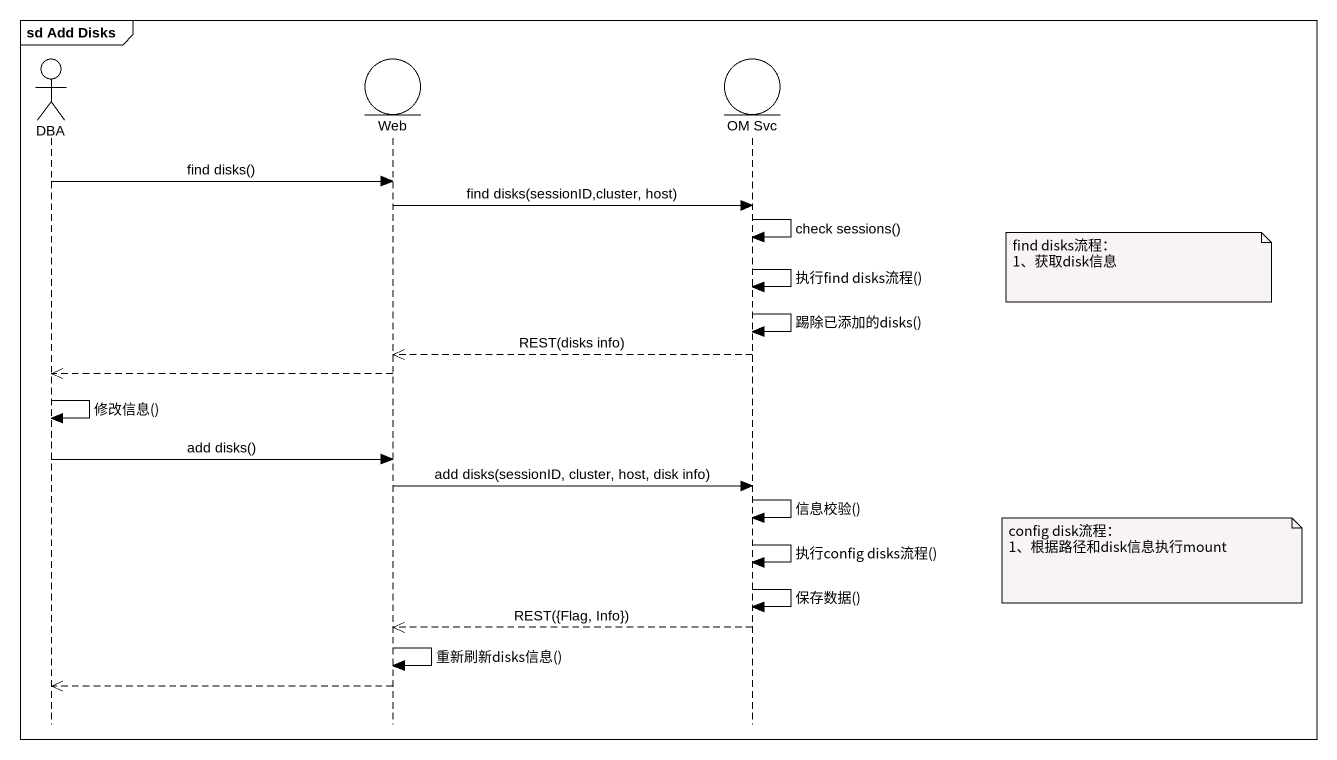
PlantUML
@startuml
mainframe sd Add Disks
hide footbox
actor DBA
entity Web
entity "OM Svc" as OM_Svc

DBA -> Web : find disks()
Web -> OM_Svc : find disks(sessionID,cluster, host)
OM_Svc -> OM_Svc : check sessions()
note right of OM_Svc
  find disks流程：
  1、获取disk信息
end note
OM_Svc -> OM_Svc : 执行find disks流程()
OM_Svc -> OM_Svc : 踢除已添加的disks()
OM_Svc -->> Web : REST(disks info)
Web -->> DBA
DBA -> DBA : 修改信息()
DBA -> Web : add disks()
Web -> OM_Svc : add disks(sessionID, cluster, host, disk info)
OM_Svc -> OM_Svc : 信息校验()
OM_Svc -> OM_Svc : 执行config disks流程()
note right of OM_Svc
  config disk流程：
  1、根据路径和disk信息执行mount
end note
OM_Svc -> OM_Svc : 保存数据()
OM_Svc -->> Web : REST({Flag, Info})
Web -> Web : 重新刷新disks信息()
Web -->> DBA
@enduml
